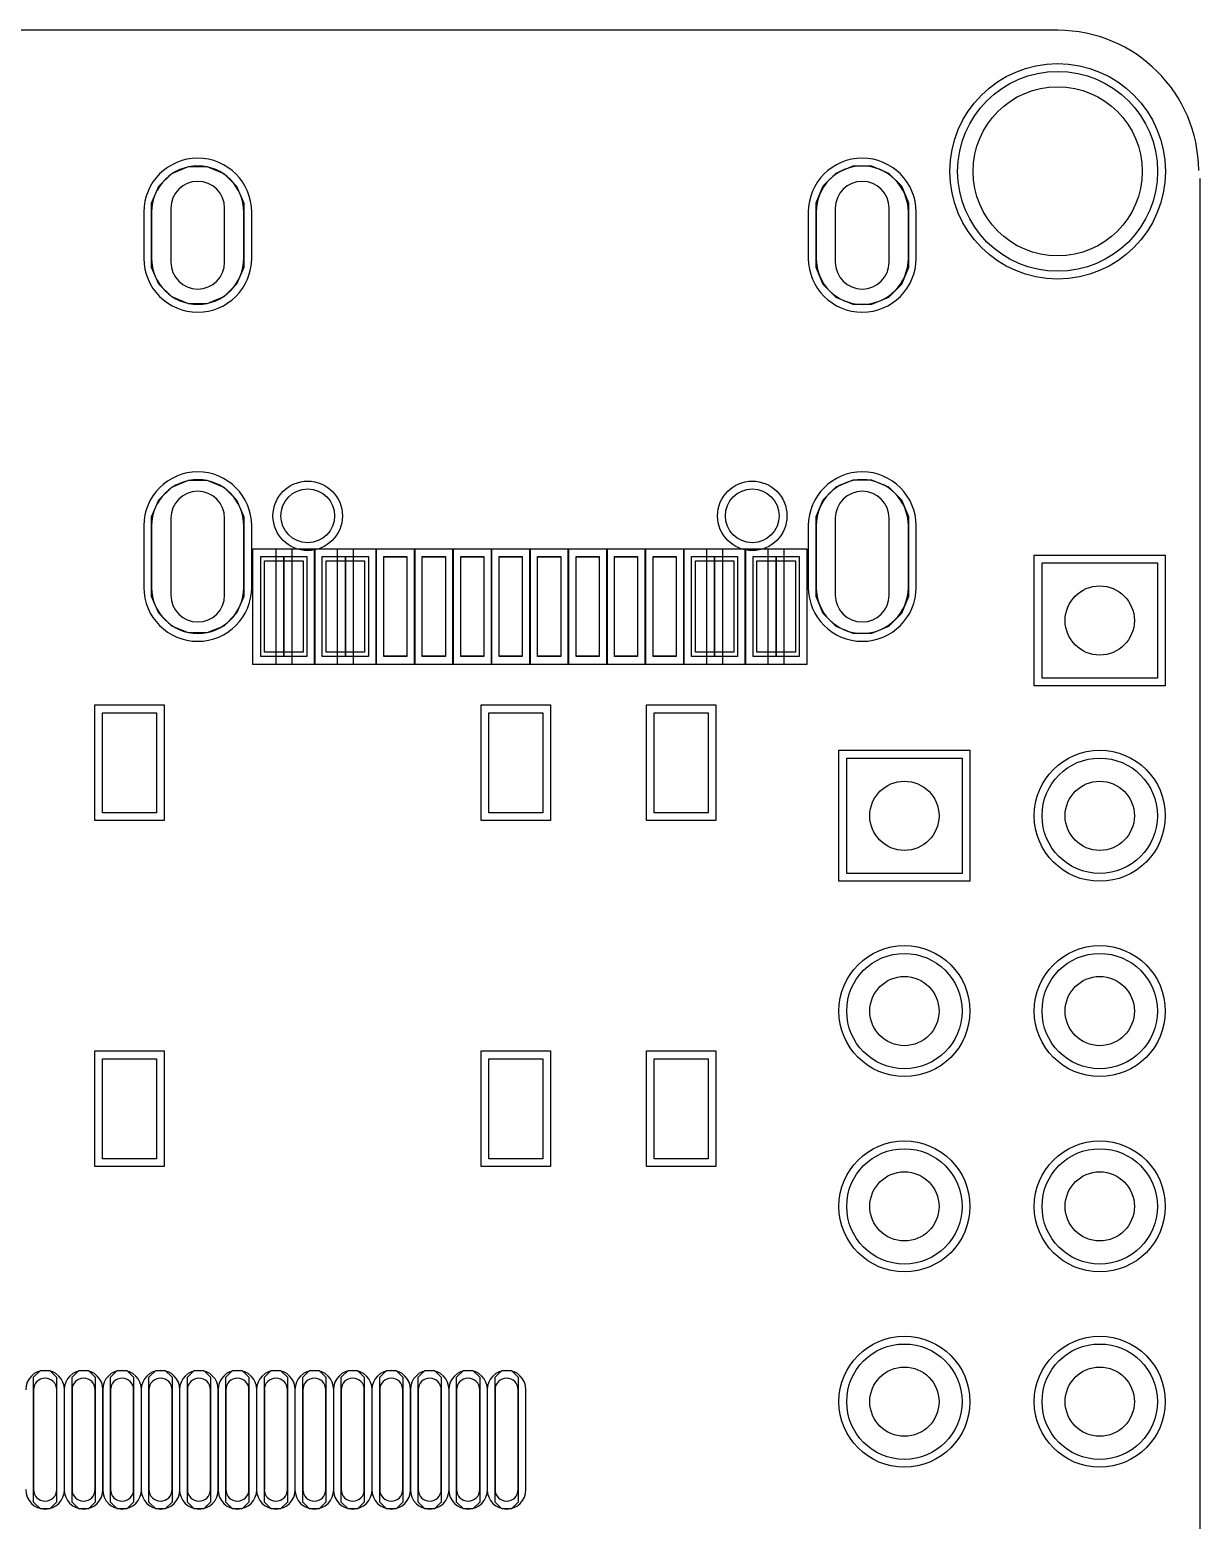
# Model space of a CAD drawing. Header units: millimetres. Extents: x -0.08 to 1.1, y 0 to 1.74.
# Drawn here: x 0.499 to 1.098, y 0.975 to 1.738 of the extents above; entities that cross this region are included whole.
import ezdxf

# ---------------------------------------------------------------- set-up
doc = ezdxf.new("R2010")
doc.units = ezdxf.units.MM
doc.header["$MEASUREMENT"] = 0
for name, color, linetype in [('KeepOutLayer', 6, 'Continuous'), ('MultiLayer', 9, 'Continuous'), ('TopPaste', 8, 'Continuous'), ('TopSolder', 216, 'Continuous')]:
    doc.layers.add(name, color=color, linetype=linetype)

msp = doc.modelspace()

# ---------------------------------------------------------------- linework, layer by layer
at = {"layer": 'KeepOutLayer'}
for p, q in [((-0.01302, 1.73823), (1.0251, 1.73823)), ((1.09797, 0.12922), (1.09797, 1.66208))]:
    msp.add_line(p, q, dxfattribs=at)
msp.add_arc((1.025, 1.66576), 0.07222, 0.33962, 89.91591, dxfattribs=at)
at = {"layer": 'MultiLayer'}
for p, q in [((0.5612, 1.64487), (0.5612, 1.62125)), ((0.57104, 1.64684), (0.57104, 1.61928)), ((0.5986, 1.61928), (0.5986, 1.64684)), ((0.60844, 1.62125), (0.60844, 1.64487)), ((0.90136, 1.64487), (0.90136, 1.62125)), ((0.9112, 1.64684), (0.9112, 1.61928)), ((0.93876, 1.61928), (0.93876, 1.64684)), ((0.9486, 1.62125), (0.9486, 1.64487)), ((0.57104, 1.48818), (0.57104, 1.44881)), ((0.5986, 1.44881), (0.5986, 1.48818)), ((0.9112, 1.48818), (0.9112, 1.44881)), ((0.93876, 1.44881), (0.93876, 1.48818)), ((0.5612, 1.48424), (0.5612, 1.45275)), ((0.60844, 1.45275), (0.60844, 1.48424)), ((0.90136, 1.48424), (0.90136, 1.45275)), ((0.9486, 1.45275), (0.9486, 1.48424)), ((1.01703, 1.40624), (1.01703, 1.4653)), ((1.01703, 1.4653), (1.07609, 1.4653)), ((1.07609, 1.4653), (1.07609, 1.40624)), ((1.07609, 1.40624), (1.01703, 1.40624)), ((0.91703, 1.30624), (0.91703, 1.3653)), ((0.91703, 1.3653), (0.97609, 1.3653)), ((0.97609, 1.3653), (0.97609, 1.30624)), ((0.97609, 1.30624), (0.91703, 1.30624))]:
    msp.add_line(p, q, dxfattribs=at)
for centre, radius in [((1.025, 1.66576), 0.05118), ((1.025, 1.66576), 0.04331), ((0.64112, 1.48936), 0.01378), ((0.64112, 1.48936), 0.01378), ((0.86868, 1.48936), 0.01378), ((0.86868, 1.48936), 0.01378), ((1.04656, 1.43577), 0.01772), ((1.04656, 1.33577), 0.02953), ((0.94656, 1.33577), 0.01772), ((1.04656, 1.33577), 0.01772), ((0.94656, 1.23577), 0.02953), ((1.04656, 1.23577), 0.02953), ((0.94656, 1.23577), 0.01772), ((1.04656, 1.23577), 0.01772), ((0.94656, 1.13577), 0.02953), ((1.04656, 1.13577), 0.02953), ((0.94656, 1.13577), 0.01772), ((1.04656, 1.13577), 0.01772), ((0.94656, 1.03577), 0.02953), ((1.04656, 1.03577), 0.02953), ((0.94656, 1.03577), 0.01772), ((1.04656, 1.03577), 0.01772)]:
    msp.add_circle(centre, radius, dxfattribs=at)
for centre, radius, start, end in [((0.58482, 1.64487), 0.02362, 0, 180), ((0.92498, 1.64487), 0.02362, 0, 180), ((0.58482, 1.64684), 0.01378, 0, 180), ((0.92498, 1.64684), 0.01378, 0, 180), ((0.58482, 1.62125), 0.02362, 180, 0), ((0.58482, 1.61928), 0.01378, 180, 0), ((0.92498, 1.62125), 0.02362, 180, 0), ((0.92498, 1.61928), 0.01378, 180, 0), ((0.58482, 1.48424), 0.02362, 0, 180), ((0.92498, 1.48424), 0.02362, 0, 180), ((0.58482, 1.48818), 0.01378, 0, 180), ((0.92498, 1.48818), 0.01378, 0, 180), ((0.58482, 1.45275), 0.02362, 180, 0), ((0.92498, 1.45275), 0.02362, 180, 0), ((0.58482, 1.44881), 0.01378, 180, 0), ((0.92498, 1.44881), 0.01378, 180, 0)]:
    msp.add_arc(centre, radius, start, end, dxfattribs=at)
at = {"layer": 'TopPaste'}
for p, q in [((0.56488, 1.65813), (0.57151, 1.66469)), ((0.57151, 1.66469), (0.58014, 1.66823)), ((0.58014, 1.66823), (0.58947, 1.66823)), ((0.58947, 1.66823), (0.5981, 1.66469)), ((0.5981, 1.66469), (0.60473, 1.65813)), ((0.90494, 1.65826), (0.91158, 1.6649)), ((0.91158, 1.6649), (0.92027, 1.6685)), ((0.92027, 1.6685), (0.92966, 1.6685)), ((0.92966, 1.6685), (0.93835, 1.6649)), ((0.93835, 1.6649), (0.94499, 1.65826)), ((0.56124, 1.64954), (0.56488, 1.65813)), ((0.60473, 1.65813), (0.60837, 1.64954)), ((0.90134, 1.64958), (0.90494, 1.65826)), ((0.94499, 1.65826), (0.94859, 1.64958)), ((0.56118, 1.64488), (0.56124, 1.64954)), ((0.60837, 1.64954), (0.60843, 1.64488)), ((0.90134, 1.64488), (0.90134, 1.64958)), ((0.94859, 1.64958), (0.94859, 1.64488)), ((0.56118, 1.62126), (0.56118, 1.64488)), ((0.60843, 1.64488), (0.60843, 1.62126)), ((0.60843, 1.64488), (0.60843, 1.64488)), ((0.90134, 1.62126), (0.90134, 1.64488)), ((0.94859, 1.64488), (0.94859, 1.62126)), ((0.94859, 1.64488), (0.94859, 1.64488)), ((0.56124, 1.61659), (0.56118, 1.62126)), ((0.56118, 1.62126), (0.56118, 1.62126)), ((0.60843, 1.62126), (0.60837, 1.61659)), ((0.90134, 1.61656), (0.90134, 1.62126)), ((0.90134, 1.62126), (0.90134, 1.62126)), ((0.94859, 1.62126), (0.94859, 1.61656)), ((0.56488, 1.608), (0.56124, 1.61659)), ((0.60837, 1.61659), (0.60473, 1.608)), ((0.90494, 1.60787), (0.90134, 1.61656)), ((0.94859, 1.61656), (0.94499, 1.60787)), ((0.57151, 1.60145), (0.56488, 1.608)), ((0.60473, 1.608), (0.5981, 1.60145)), ((0.91158, 1.60123), (0.90494, 1.60787)), ((0.94499, 1.60787), (0.93835, 1.60123)), ((0.58014, 1.5979), (0.57151, 1.60145)), ((0.58947, 1.5979), (0.58014, 1.5979)), ((0.5981, 1.60145), (0.58947, 1.5979)), ((0.92027, 1.59763), (0.91158, 1.60123)), ((0.92966, 1.59763), (0.92027, 1.59763)), ((0.93835, 1.60123), (0.92966, 1.59763)), ((0.56488, 1.4975), (0.57151, 1.50405)), ((0.57151, 1.50405), (0.58014, 1.5076)), ((0.58014, 1.5076), (0.58947, 1.5076)), ((0.58947, 1.5076), (0.5981, 1.50405)), ((0.5981, 1.50405), (0.60473, 1.4975)), ((0.90494, 1.49763), (0.91158, 1.50427)), ((0.91158, 1.50427), (0.92027, 1.50787)), ((0.92027, 1.50787), (0.92966, 1.50787)), ((0.92966, 1.50787), (0.93835, 1.50427)), ((0.93835, 1.50427), (0.94499, 1.49763)), ((0.56124, 1.48891), (0.56488, 1.4975)), ((0.60473, 1.4975), (0.60837, 1.48891)), ((0.90134, 1.48894), (0.90494, 1.49763)), ((0.94499, 1.49763), (0.94859, 1.48894)), ((0.56118, 1.48424), (0.56124, 1.48891)), ((0.60837, 1.48891), (0.60843, 1.48424)), ((0.90134, 1.48424), (0.90134, 1.48894)), ((0.94859, 1.48894), (0.94859, 1.48424)), ((0.56118, 1.45274), (0.56118, 1.48424)), ((0.60843, 1.48424), (0.60843, 1.45274)), ((0.60843, 1.48424), (0.60843, 1.48424)), ((0.90134, 1.45274), (0.90134, 1.48424)), ((0.94859, 1.48424), (0.94859, 1.45274)), ((0.94859, 1.48424), (0.94859, 1.48424)), ((0.6171, 1.4173), (0.6171, 1.46849)), ((0.6171, 1.46849), (0.62891, 1.46849)), ((0.61906, 1.41948), (0.61906, 1.46633)), ((0.61906, 1.46633), (0.63875, 1.46633)), ((0.62891, 1.41731), (0.62891, 1.46849)), ((0.62891, 1.46849), (0.64072, 1.46849)), ((0.62891, 1.46849), (0.62891, 1.4173)), ((0.63875, 1.46633), (0.63875, 1.41948)), ((0.64072, 1.46849), (0.64072, 1.41731)), ((0.64859, 1.41731), (0.64859, 1.46849)), ((0.64859, 1.46849), (0.6604, 1.46849)), ((0.65056, 1.41949), (0.65056, 1.46634)), ((0.65056, 1.46634), (0.67025, 1.46634)), ((0.6604, 1.46849), (0.6604, 1.41731)), ((0.66041, 1.41731), (0.66041, 1.46849)), ((0.66041, 1.46849), (0.67222, 1.46849)), ((0.67025, 1.46634), (0.67025, 1.41949)), ((0.67222, 1.46849), (0.67222, 1.41731)), ((0.68009, 1.41731), (0.68009, 1.46849)), ((0.68009, 1.46849), (0.6919, 1.46849)), ((0.68009, 1.41751), (0.68009, 1.4683)), ((0.68009, 1.4683), (0.6919, 1.4683)), ((0.6919, 1.46849), (0.6919, 1.41731)), ((0.6919, 1.4683), (0.6919, 1.41751)), ((0.69979, 1.41731), (0.69979, 1.46849)), ((0.69979, 1.46849), (0.7116, 1.46849)), ((0.69979, 1.41751), (0.69979, 1.4683)), ((0.69979, 1.4683), (0.7116, 1.4683)), ((0.7116, 1.46849), (0.7116, 1.41731)), ((0.7116, 1.4683), (0.7116, 1.41751)), ((0.71946, 1.41731), (0.71946, 1.46849)), ((0.71946, 1.46849), (0.73127, 1.46849)), ((0.71946, 1.41751), (0.71946, 1.4683)), ((0.71946, 1.4683), (0.73127, 1.4683)), ((0.73127, 1.46849), (0.73127, 1.41731)), ((0.73127, 1.4683), (0.73127, 1.41751)), ((0.73915, 1.4173), (0.73915, 1.46849)), ((0.73915, 1.46849), (0.75096, 1.46849)), ((0.73915, 1.41751), (0.73915, 1.4683)), ((0.73915, 1.4683), (0.75096, 1.4683)), ((0.75096, 1.46849), (0.75096, 1.4173)), ((0.75096, 1.4683), (0.75096, 1.41751)), ((0.75883, 1.41731), (0.75883, 1.46849)), ((0.75883, 1.46849), (0.77064, 1.46849)), ((0.75883, 1.41751), (0.75883, 1.4683)), ((0.75883, 1.4683), (0.77064, 1.4683)), ((0.77064, 1.46849), (0.77064, 1.41731)), ((0.77064, 1.4683), (0.77064, 1.41751)), ((0.77852, 1.4173), (0.77852, 1.46849)), ((0.77852, 1.46849), (0.79033, 1.46849)), ((0.77852, 1.41751), (0.77852, 1.4683)), ((0.77852, 1.4683), (0.79033, 1.4683)), ((0.79033, 1.46849), (0.79033, 1.4173)), ((0.79033, 1.4683), (0.79033, 1.41751)), ((0.7982, 1.41731), (0.7982, 1.46849)), ((0.7982, 1.46849), (0.81001, 1.46849)), ((0.7982, 1.41751), (0.7982, 1.4683)), ((0.7982, 1.4683), (0.81001, 1.4683)), ((0.81001, 1.46849), (0.81001, 1.41731)), ((0.81001, 1.4683), (0.81001, 1.41751)), ((0.81789, 1.41731), (0.81789, 1.46849)), ((0.81789, 1.46849), (0.8297, 1.46849)), ((0.81789, 1.41751), (0.81789, 1.4683)), ((0.81789, 1.4683), (0.8297, 1.4683)), ((0.8297, 1.46849), (0.8297, 1.41731)), ((0.8297, 1.4683), (0.8297, 1.41751)), ((0.83757, 1.4173), (0.83757, 1.46848)), ((0.83757, 1.46848), (0.84938, 1.46848)), ((0.83954, 1.41948), (0.83954, 1.46633)), ((0.83954, 1.46633), (0.85923, 1.46633)), ((0.84938, 1.4173), (0.84938, 1.46848)), ((0.84938, 1.46848), (0.86119, 1.46848)), ((0.84938, 1.46848), (0.84938, 1.4173)), ((0.85923, 1.46633), (0.85923, 1.41948)), ((0.86119, 1.46848), (0.86119, 1.4173)), ((0.86907, 1.4173), (0.86907, 1.46849)), ((0.86907, 1.46849), (0.88088, 1.46849)), ((0.87104, 1.41948), (0.87104, 1.46633)), ((0.87104, 1.46633), (0.89073, 1.46633)), ((0.88088, 1.4173), (0.88088, 1.46849)), ((0.88088, 1.46849), (0.89269, 1.46849)), ((0.88088, 1.46849), (0.88088, 1.4173)), ((0.89073, 1.46633), (0.89073, 1.41948)), ((0.89269, 1.46849), (0.89269, 1.4173)), ((0.56124, 1.44808), (0.56118, 1.45274)), ((0.56118, 1.45274), (0.56118, 1.45274)), ((0.60843, 1.45274), (0.60837, 1.44808)), ((0.90134, 1.44805), (0.90134, 1.45274)), ((0.90134, 1.45274), (0.90134, 1.45274)), ((0.94859, 1.45274), (0.94859, 1.44805)), ((0.56488, 1.43949), (0.56124, 1.44808)), ((0.60837, 1.44808), (0.60473, 1.43949)), ((0.90494, 1.43936), (0.90134, 1.44805)), ((0.94859, 1.44805), (0.94499, 1.43936)), ((0.57151, 1.43293), (0.56488, 1.43949)), ((0.60473, 1.43949), (0.5981, 1.43293)), ((0.91158, 1.43272), (0.90494, 1.43936)), ((0.94499, 1.43936), (0.93835, 1.43272)), ((0.58014, 1.42939), (0.57151, 1.43293)), ((0.58947, 1.42939), (0.58014, 1.42939)), ((0.5981, 1.43293), (0.58947, 1.42939)), ((0.92027, 1.42912), (0.91158, 1.43272)), ((0.92966, 1.42912), (0.92027, 1.42912)), ((0.93835, 1.43272), (0.92966, 1.42912)), ((0.63875, 1.41948), (0.61906, 1.41948)), ((0.67025, 1.41949), (0.65056, 1.41949)), ((0.85923, 1.41948), (0.83954, 1.41948)), ((0.89073, 1.41948), (0.87104, 1.41948)), ((0.62891, 1.4173), (0.6171, 1.4173)), ((0.64072, 1.41731), (0.62891, 1.41731)), ((0.6604, 1.41731), (0.64859, 1.41731)), ((0.67222, 1.41731), (0.66041, 1.41731)), ((0.6919, 1.41751), (0.68009, 1.41751)), ((0.6919, 1.41731), (0.68009, 1.41731)), ((0.7116, 1.41751), (0.69979, 1.41751)), ((0.7116, 1.41731), (0.69979, 1.41731)), ((0.73127, 1.41751), (0.71946, 1.41751)), ((0.73127, 1.41731), (0.71946, 1.41731)), ((0.75096, 1.41751), (0.73915, 1.41751)), ((0.75096, 1.4173), (0.73915, 1.4173)), ((0.77064, 1.41751), (0.75883, 1.41751)), ((0.77064, 1.41731), (0.75883, 1.41731)), ((0.79033, 1.41751), (0.77852, 1.41751)), ((0.79033, 1.4173), (0.77852, 1.4173)), ((0.81001, 1.41751), (0.7982, 1.41751)), ((0.81001, 1.41731), (0.7982, 1.41731)), ((0.8297, 1.41751), (0.81789, 1.41751)), ((0.8297, 1.41731), (0.81789, 1.41731)), ((0.84938, 1.4173), (0.83757, 1.4173)), ((0.86119, 1.4173), (0.84938, 1.4173)), ((0.88088, 1.4173), (0.86907, 1.4173)), ((0.89269, 1.4173), (0.88088, 1.4173)), ((0.53608, 1.33735), (0.53608, 1.38853)), ((0.53608, 1.38853), (0.56364, 1.38853)), ((0.56364, 1.38853), (0.56364, 1.33735)), ((0.73386, 1.33735), (0.73386, 1.38853)), ((0.73386, 1.38853), (0.76142, 1.38853)), ((0.76142, 1.38853), (0.76142, 1.33735)), ((0.8185, 1.33735), (0.8185, 1.38853)), ((0.8185, 1.38853), (0.84606, 1.38853)), ((0.84606, 1.38853), (0.84606, 1.33735)), ((0.56364, 1.33735), (0.53608, 1.33735)), ((0.76142, 1.33735), (0.73386, 1.33735)), ((0.84606, 1.33735), (0.8185, 1.33735)), ((0.53608, 1.16018), (0.53608, 1.21136)), ((0.53608, 1.21136), (0.56364, 1.21136)), ((0.56364, 1.21136), (0.56364, 1.16018)), ((0.73386, 1.16018), (0.73386, 1.21136)), ((0.73386, 1.21136), (0.76142, 1.21136)), ((0.76142, 1.21136), (0.76142, 1.16018)), ((0.8185, 1.16018), (0.8185, 1.21136)), ((0.8185, 1.21136), (0.84606, 1.21136)), ((0.84606, 1.21136), (0.84606, 1.16018)), ((0.56364, 1.16018), (0.53608, 1.16018)), ((0.76142, 1.16018), (0.73386, 1.16018)), ((0.84606, 1.16018), (0.8185, 1.16018)), ((0.5008, 1.04828), (0.50426, 1.05174)), ((0.5008, 1.04584), (0.5008, 1.04828)), ((0.5008, 0.98678), (0.5008, 1.04584)), ((0.50426, 1.05174), (0.50915, 1.05174)), ((0.50915, 1.05174), (0.51261, 1.04828)), ((0.51261, 1.04828), (0.51261, 1.04584)), ((0.51261, 1.04584), (0.51261, 0.98678)), ((0.51261, 1.04584), (0.51261, 1.04584)), ((0.52049, 1.04828), (0.52395, 1.05174)), ((0.52049, 1.04584), (0.52049, 1.04828)), ((0.52049, 0.98678), (0.52049, 1.04584)), ((0.52395, 1.05174), (0.52884, 1.05174)), ((0.52884, 1.05174), (0.5323, 1.04828)), ((0.5323, 1.04828), (0.5323, 1.04584)), ((0.5323, 1.04584), (0.5323, 0.98678)), ((0.5323, 1.04584), (0.5323, 1.04584)), ((0.54018, 1.04828), (0.54364, 1.05174)), ((0.54018, 1.04584), (0.54018, 1.04828)), ((0.54018, 0.98678), (0.54018, 1.04584)), ((0.54364, 1.05174), (0.54853, 1.05174)), ((0.54853, 1.05174), (0.55199, 1.04828)), ((0.55199, 1.04828), (0.55199, 1.04584)), ((0.55199, 1.04584), (0.55199, 0.98678)), ((0.55199, 1.04584), (0.55199, 1.04584)), ((0.55986, 1.04828), (0.56332, 1.05174)), ((0.55986, 1.04584), (0.55986, 1.04828)), ((0.55986, 0.98678), (0.55986, 1.04584)), ((0.56332, 1.05174), (0.56821, 1.05174)), ((0.56821, 1.05174), (0.57167, 1.04828)), ((0.57167, 1.04828), (0.57167, 1.04584)), ((0.57167, 1.04584), (0.57167, 0.98678)), ((0.57167, 1.04584), (0.57167, 1.04584)), ((0.57955, 1.04828), (0.58301, 1.05174)), ((0.57955, 1.04584), (0.57955, 1.04828)), ((0.57955, 0.98678), (0.57955, 1.04584)), ((0.58301, 1.05174), (0.5879, 1.05174)), ((0.5879, 1.05174), (0.59136, 1.04828)), ((0.59136, 1.04828), (0.59136, 1.04584)), ((0.59136, 1.04584), (0.59136, 0.98678)), ((0.59136, 1.04584), (0.59136, 1.04584)), ((0.59923, 1.04828), (0.60269, 1.05174)), ((0.59923, 1.04584), (0.59923, 1.04828)), ((0.59923, 0.98678), (0.59923, 1.04584)), ((0.60269, 1.05174), (0.60758, 1.05174)), ((0.60758, 1.05174), (0.61104, 1.04828)), ((0.61104, 1.04828), (0.61104, 1.04584)), ((0.61104, 1.04584), (0.61104, 0.98678)), ((0.61104, 1.04584), (0.61104, 1.04584)), ((0.61892, 1.04828), (0.62238, 1.05174)), ((0.61892, 1.04584), (0.61892, 1.04828)), ((0.61892, 0.98678), (0.61892, 1.04584)), ((0.62238, 1.05174), (0.62727, 1.05174)), ((0.62727, 1.05174), (0.63073, 1.04828)), ((0.63073, 1.04828), (0.63073, 1.04584)), ((0.63073, 1.04584), (0.63073, 0.98678)), ((0.63073, 1.04584), (0.63073, 1.04584)), ((0.6386, 1.04828), (0.64206, 1.05174)), ((0.6386, 1.04584), (0.6386, 1.04828)), ((0.6386, 0.98678), (0.6386, 1.04584)), ((0.64206, 1.05174), (0.64695, 1.05174)), ((0.64695, 1.05174), (0.65041, 1.04828)), ((0.65041, 1.04828), (0.65041, 1.04584)), ((0.65041, 1.04584), (0.65041, 0.98678)), ((0.65041, 1.04584), (0.65041, 1.04584)), ((0.65829, 1.04828), (0.66175, 1.05174)), ((0.65829, 1.04584), (0.65829, 1.04828)), ((0.65829, 0.98678), (0.65829, 1.04584)), ((0.66175, 1.05174), (0.66664, 1.05174)), ((0.66664, 1.05174), (0.6701, 1.04828)), ((0.6701, 1.04828), (0.6701, 1.04584)), ((0.6701, 1.04584), (0.6701, 0.98678)), ((0.6701, 1.04584), (0.6701, 1.04584)), ((0.67798, 1.04828), (0.68144, 1.05174)), ((0.67798, 1.04584), (0.67798, 1.04828)), ((0.67798, 0.98678), (0.67798, 1.04584)), ((0.68144, 1.05174), (0.68633, 1.05174)), ((0.68633, 1.05174), (0.68979, 1.04828)), ((0.68979, 1.04828), (0.68979, 1.04584)), ((0.68979, 1.04584), (0.68979, 0.98678)), ((0.68979, 1.04584), (0.68979, 1.04584)), ((0.69766, 1.04828), (0.70112, 1.05174)), ((0.69766, 1.04584), (0.69766, 1.04828)), ((0.69766, 0.98678), (0.69766, 1.04584)), ((0.70112, 1.05174), (0.70601, 1.05174)), ((0.70601, 1.05174), (0.70947, 1.04828)), ((0.70947, 1.04828), (0.70947, 1.04584)), ((0.70947, 1.04584), (0.70947, 0.98678)), ((0.70947, 1.04584), (0.70947, 1.04584)), ((0.71735, 1.04828), (0.72081, 1.05174)), ((0.71735, 1.04584), (0.71735, 1.04828)), ((0.71735, 0.98678), (0.71735, 1.04584)), ((0.72081, 1.05174), (0.7257, 1.05174)), ((0.7257, 1.05174), (0.72916, 1.04828)), ((0.72916, 1.04828), (0.72916, 1.04584)), ((0.72916, 1.04584), (0.72916, 0.98678)), ((0.72916, 1.04584), (0.72916, 1.04584)), ((0.73703, 1.04828), (0.74049, 1.05174)), ((0.73703, 1.04584), (0.73703, 1.04828)), ((0.73703, 0.98678), (0.73703, 1.04584)), ((0.74049, 1.05174), (0.74538, 1.05174)), ((0.74538, 1.05174), (0.74884, 1.04828)), ((0.74884, 1.04828), (0.74884, 1.04584)), ((0.74884, 1.04584), (0.74884, 0.98678)), ((0.74884, 1.04584), (0.74884, 1.04584)), ((0.50081, 1.0419), (0.50081, 0.99072)), ((0.51262, 0.99072), (0.51262, 1.0419)), ((0.5205, 1.0419), (0.5205, 0.99072)), ((0.53231, 0.99072), (0.53231, 1.0419)), ((0.54018, 1.0419), (0.54018, 0.99072)), ((0.55199, 0.99072), (0.55199, 1.0419)), ((0.55987, 1.0419), (0.55987, 0.99072)), ((0.57168, 0.99072), (0.57168, 1.0419)), ((0.57955, 1.0419), (0.57955, 0.99072)), ((0.59136, 0.99072), (0.59136, 1.0419)), ((0.59924, 1.0419), (0.59924, 0.99072)), ((0.61105, 0.99072), (0.61105, 1.0419)), ((0.61892, 1.0419), (0.61892, 0.99072)), ((0.63073, 0.99072), (0.63073, 1.0419)), ((0.63861, 1.0419), (0.63861, 0.99072)), ((0.65042, 0.99072), (0.65042, 1.0419)), ((0.65829, 1.0419), (0.65829, 0.99072)), ((0.6701, 0.99072), (0.6701, 1.0419)), ((0.67798, 1.0419), (0.67798, 0.99072)), ((0.68979, 0.99072), (0.68979, 1.0419)), ((0.69766, 1.0419), (0.69766, 0.99072)), ((0.70947, 0.99072), (0.70947, 1.0419)), ((0.71735, 1.0419), (0.71735, 0.99072)), ((0.72916, 0.99072), (0.72916, 1.0419)), ((0.73703, 1.0419), (0.73703, 0.99072)), ((0.74884, 0.99072), (0.74884, 1.0419)), ((0.5008, 0.98434), (0.5008, 0.98678)), ((0.5008, 0.98678), (0.5008, 0.98678)), ((0.51261, 0.98678), (0.51261, 0.98434)), ((0.52049, 0.98434), (0.52049, 0.98678)), ((0.52049, 0.98678), (0.52049, 0.98678)), ((0.5323, 0.98678), (0.5323, 0.98434)), ((0.54018, 0.98434), (0.54018, 0.98678)), ((0.54018, 0.98678), (0.54018, 0.98678)), ((0.55199, 0.98678), (0.55199, 0.98434)), ((0.55986, 0.98434), (0.55986, 0.98678)), ((0.55986, 0.98678), (0.55986, 0.98678)), ((0.57167, 0.98678), (0.57167, 0.98434)), ((0.57955, 0.98434), (0.57955, 0.98678)), ((0.57955, 0.98678), (0.57955, 0.98678)), ((0.59136, 0.98678), (0.59136, 0.98434)), ((0.59923, 0.98434), (0.59923, 0.98678)), ((0.59923, 0.98678), (0.59923, 0.98678)), ((0.61104, 0.98678), (0.61104, 0.98434)), ((0.61892, 0.98434), (0.61892, 0.98678)), ((0.61892, 0.98678), (0.61892, 0.98678)), ((0.63073, 0.98678), (0.63073, 0.98434)), ((0.6386, 0.98434), (0.6386, 0.98678)), ((0.6386, 0.98678), (0.6386, 0.98678)), ((0.65041, 0.98678), (0.65041, 0.98434)), ((0.65829, 0.98434), (0.65829, 0.98678)), ((0.65829, 0.98678), (0.65829, 0.98678)), ((0.6701, 0.98678), (0.6701, 0.98434)), ((0.67798, 0.98434), (0.67798, 0.98678)), ((0.67798, 0.98678), (0.67798, 0.98678)), ((0.68979, 0.98678), (0.68979, 0.98434)), ((0.69766, 0.98434), (0.69766, 0.98678)), ((0.69766, 0.98678), (0.69766, 0.98678)), ((0.70947, 0.98678), (0.70947, 0.98434)), ((0.71735, 0.98434), (0.71735, 0.98678)), ((0.71735, 0.98678), (0.71735, 0.98678)), ((0.72916, 0.98678), (0.72916, 0.98434)), ((0.73703, 0.98434), (0.73703, 0.98678)), ((0.73703, 0.98678), (0.73703, 0.98678)), ((0.74884, 0.98678), (0.74884, 0.98434)), ((0.50426, 0.98088), (0.5008, 0.98434)), ((0.50915, 0.98088), (0.50426, 0.98088)), ((0.51261, 0.98434), (0.50915, 0.98088)), ((0.52395, 0.98088), (0.52049, 0.98434)), ((0.52884, 0.98088), (0.52395, 0.98088)), ((0.5323, 0.98434), (0.52884, 0.98088)), ((0.54364, 0.98088), (0.54018, 0.98434)), ((0.54853, 0.98088), (0.54364, 0.98088)), ((0.55199, 0.98434), (0.54853, 0.98088)), ((0.56332, 0.98088), (0.55986, 0.98434)), ((0.56821, 0.98088), (0.56332, 0.98088)), ((0.57167, 0.98434), (0.56821, 0.98088)), ((0.58301, 0.98088), (0.57955, 0.98434)), ((0.5879, 0.98088), (0.58301, 0.98088)), ((0.59136, 0.98434), (0.5879, 0.98088)), ((0.60269, 0.98088), (0.59923, 0.98434)), ((0.60758, 0.98088), (0.60269, 0.98088)), ((0.61104, 0.98434), (0.60758, 0.98088)), ((0.62238, 0.98088), (0.61892, 0.98434)), ((0.62727, 0.98088), (0.62238, 0.98088)), ((0.63073, 0.98434), (0.62727, 0.98088)), ((0.64206, 0.98088), (0.6386, 0.98434)), ((0.64695, 0.98088), (0.64206, 0.98088)), ((0.65041, 0.98434), (0.64695, 0.98088)), ((0.66175, 0.98088), (0.65829, 0.98434)), ((0.66664, 0.98088), (0.66175, 0.98088)), ((0.6701, 0.98434), (0.66664, 0.98088)), ((0.68144, 0.98088), (0.67798, 0.98434)), ((0.68633, 0.98088), (0.68144, 0.98088)), ((0.68979, 0.98434), (0.68633, 0.98088)), ((0.70112, 0.98088), (0.69766, 0.98434)), ((0.70601, 0.98088), (0.70112, 0.98088)), ((0.70947, 0.98434), (0.70601, 0.98088)), ((0.72081, 0.98088), (0.71735, 0.98434)), ((0.7257, 0.98088), (0.72081, 0.98088)), ((0.72916, 0.98434), (0.7257, 0.98088)), ((0.74049, 0.98088), (0.73703, 0.98434)), ((0.74538, 0.98088), (0.74049, 0.98088)), ((0.74884, 0.98434), (0.74538, 0.98088))]:
    msp.add_line(p, q, dxfattribs=at)
for centre, start, end in [((0.50671, 1.0419), 0, 180), ((0.5264, 1.0419), 0, 180), ((0.54608, 1.0419), 0, 180), ((0.56577, 1.0419), 0, 180), ((0.58545, 1.0419), 0, 180), ((0.60514, 1.0419), 0, 180), ((0.62482, 1.0419), 0, 180), ((0.64451, 1.0419), 0, 180), ((0.66419, 1.0419), 0, 180), ((0.68388, 1.0419), 0, 180), ((0.70356, 1.0419), 0, 180), ((0.72325, 1.0419), 0, 180), ((0.74293, 1.0419), 0, 180), ((0.50671, 0.99072), 180, 0), ((0.5264, 0.99072), 180, 0), ((0.54608, 0.99072), 180, 0), ((0.56577, 0.99072), 180, 0), ((0.58545, 0.99072), 180, 0), ((0.60514, 0.99072), 180, 0), ((0.62482, 0.99072), 180, 0), ((0.64451, 0.99072), 180, 0), ((0.66419, 0.99072), 180, 0), ((0.68388, 0.99072), 180, 0), ((0.70356, 0.99072), 180, 0), ((0.72325, 0.99072), 180, 0), ((0.74293, 0.99072), 180, 0)]:
    msp.add_arc(centre, 0.00591, start, end, dxfattribs=at)
at = {"layer": 'TopSolder'}
for p, q in [((0.5572, 1.64487), (0.5572, 1.62125)), ((0.57104, 1.64684), (0.57104, 1.61928)), ((0.5986, 1.61928), (0.5986, 1.64684)), ((0.61244, 1.62125), (0.61244, 1.64487)), ((0.89736, 1.64487), (0.89736, 1.62125)), ((0.9112, 1.64684), (0.9112, 1.61928)), ((0.93876, 1.61928), (0.93876, 1.64684)), ((0.9526, 1.62125), (0.9526, 1.64487)), ((0.57104, 1.48818), (0.57104, 1.44881)), ((0.5986, 1.44881), (0.5986, 1.48818)), ((0.9112, 1.48818), (0.9112, 1.44881)), ((0.93876, 1.44881), (0.93876, 1.48818)), ((0.5572, 1.48424), (0.5572, 1.45275)), ((0.61244, 1.45275), (0.61244, 1.48424)), ((0.89736, 1.48424), (0.89736, 1.45275)), ((0.9526, 1.45275), (0.9526, 1.48424)), ((0.6131, 1.4133), (0.6131, 1.47249)), ((0.6131, 1.47249), (0.63291, 1.47249)), ((0.62491, 1.41331), (0.62491, 1.47249)), ((0.62491, 1.47249), (0.64472, 1.47249)), ((0.63291, 1.47249), (0.63291, 1.4133)), ((0.64459, 1.41331), (0.64459, 1.47249)), ((0.64459, 1.47249), (0.6644, 1.47249)), ((0.64472, 1.47249), (0.64472, 1.41331)), ((0.65641, 1.41331), (0.65641, 1.47249)), ((0.65641, 1.47249), (0.67622, 1.47249)), ((0.6644, 1.47249), (0.6644, 1.41331)), ((0.67609, 1.41331), (0.67609, 1.47249)), ((0.67609, 1.47249), (0.6959, 1.47249)), ((0.67622, 1.47249), (0.67622, 1.41331)), ((0.69579, 1.41331), (0.69579, 1.47249)), ((0.69579, 1.47249), (0.7156, 1.47249)), ((0.6959, 1.47249), (0.6959, 1.41331)), ((0.71546, 1.41331), (0.71546, 1.47249)), ((0.71546, 1.47249), (0.73527, 1.47249)), ((0.7156, 1.47249), (0.7156, 1.41331)), ((0.73515, 1.4133), (0.73515, 1.47249)), ((0.73515, 1.47249), (0.75496, 1.47249)), ((0.73527, 1.47249), (0.73527, 1.41331)), ((0.75483, 1.41331), (0.75483, 1.47249)), ((0.75483, 1.47249), (0.77464, 1.47249)), ((0.75496, 1.47249), (0.75496, 1.4133)), ((0.77452, 1.4133), (0.77452, 1.47249)), ((0.77452, 1.47249), (0.79433, 1.47249)), ((0.77464, 1.47249), (0.77464, 1.41331)), ((0.7942, 1.41331), (0.7942, 1.47249)), ((0.7942, 1.47249), (0.81401, 1.47249)), ((0.79433, 1.47249), (0.79433, 1.4133)), ((0.81389, 1.41331), (0.81389, 1.47249)), ((0.81389, 1.47249), (0.8337, 1.47249)), ((0.81401, 1.47249), (0.81401, 1.41331)), ((0.83357, 1.4133), (0.83357, 1.47248)), ((0.83357, 1.47248), (0.85338, 1.47248)), ((0.8337, 1.47249), (0.8337, 1.41331)), ((0.84538, 1.4133), (0.84538, 1.47248)), ((0.84538, 1.47248), (0.86519, 1.47248)), ((0.85338, 1.47248), (0.85338, 1.4133)), ((0.86507, 1.4133), (0.86507, 1.47249)), ((0.86507, 1.47249), (0.88488, 1.47249)), ((0.86519, 1.47248), (0.86519, 1.4133)), ((0.87688, 1.4133), (0.87688, 1.47249)), ((0.87688, 1.47249), (0.89669, 1.47249)), ((0.88488, 1.47249), (0.88488, 1.4133)), ((0.89669, 1.47249), (0.89669, 1.4133)), ((1.01303, 1.40224), (1.01303, 1.4693)), ((1.01303, 1.4693), (1.08009, 1.4693)), ((1.08009, 1.4693), (1.08009, 1.40224)), ((0.63291, 1.4133), (0.6131, 1.4133)), ((0.64472, 1.41331), (0.62491, 1.41331)), ((0.6644, 1.41331), (0.64459, 1.41331)), ((0.67622, 1.41331), (0.65641, 1.41331)), ((0.6959, 1.41331), (0.67609, 1.41331)), ((0.7156, 1.41331), (0.69579, 1.41331)), ((0.73527, 1.41331), (0.71546, 1.41331)), ((0.75496, 1.4133), (0.73515, 1.4133)), ((0.77464, 1.41331), (0.75483, 1.41331)), ((0.79433, 1.4133), (0.77452, 1.4133)), ((0.81401, 1.41331), (0.7942, 1.41331)), ((0.8337, 1.41331), (0.81389, 1.41331)), ((0.85338, 1.4133), (0.83357, 1.4133)), ((0.86519, 1.4133), (0.84538, 1.4133)), ((0.88488, 1.4133), (0.86507, 1.4133)), ((0.89669, 1.4133), (0.87688, 1.4133)), ((1.08009, 1.40224), (1.01303, 1.40224)), ((0.53208, 1.33335), (0.53208, 1.39253)), ((0.53208, 1.39253), (0.56764, 1.39253)), ((0.56764, 1.39253), (0.56764, 1.33335)), ((0.72986, 1.33335), (0.72986, 1.39253)), ((0.72986, 1.39253), (0.76542, 1.39253)), ((0.76542, 1.39253), (0.76542, 1.33335)), ((0.8145, 1.33335), (0.8145, 1.39253)), ((0.8145, 1.39253), (0.85006, 1.39253)), ((0.85006, 1.39253), (0.85006, 1.33335)), ((0.91303, 1.30224), (0.91303, 1.3693)), ((0.91303, 1.3693), (0.98009, 1.3693)), ((0.98009, 1.3693), (0.98009, 1.30224)), ((0.56764, 1.33335), (0.53208, 1.33335)), ((0.76542, 1.33335), (0.72986, 1.33335)), ((0.85006, 1.33335), (0.8145, 1.33335)), ((0.98009, 1.30224), (0.91303, 1.30224)), ((0.53208, 1.15618), (0.53208, 1.21536)), ((0.53208, 1.21536), (0.56764, 1.21536)), ((0.56764, 1.21536), (0.56764, 1.15618)), ((0.72986, 1.15618), (0.72986, 1.21536)), ((0.72986, 1.21536), (0.76542, 1.21536)), ((0.76542, 1.21536), (0.76542, 1.15618)), ((0.8145, 1.15618), (0.8145, 1.21536)), ((0.8145, 1.21536), (0.85006, 1.21536)), ((0.85006, 1.21536), (0.85006, 1.15618)), ((0.56764, 1.15618), (0.53208, 1.15618)), ((0.76542, 1.15618), (0.72986, 1.15618)), ((0.85006, 1.15618), (0.8145, 1.15618)), ((0.5165, 1.0419), (0.5165, 0.99072)), ((0.51662, 0.99072), (0.51662, 1.0419)), ((0.53618, 1.0419), (0.53618, 0.99072)), ((0.53631, 0.99072), (0.53631, 1.0419)), ((0.55587, 1.0419), (0.55587, 0.99072)), ((0.55599, 0.99072), (0.55599, 1.0419)), ((0.57555, 1.0419), (0.57555, 0.99072)), ((0.57568, 0.99072), (0.57568, 1.0419)), ((0.59524, 1.0419), (0.59524, 0.99072)), ((0.59536, 0.99072), (0.59536, 1.0419)), ((0.61492, 1.0419), (0.61492, 0.99072)), ((0.61505, 0.99072), (0.61505, 1.0419)), ((0.63461, 1.0419), (0.63461, 0.99072)), ((0.63473, 0.99072), (0.63473, 1.0419)), ((0.65429, 1.0419), (0.65429, 0.99072)), ((0.65442, 0.99072), (0.65442, 1.0419)), ((0.67398, 1.0419), (0.67398, 0.99072)), ((0.6741, 0.99072), (0.6741, 1.0419)), ((0.69366, 1.0419), (0.69366, 0.99072)), ((0.69379, 0.99072), (0.69379, 1.0419)), ((0.71335, 1.0419), (0.71335, 0.99072)), ((0.71347, 0.99072), (0.71347, 1.0419)), ((0.73303, 1.0419), (0.73303, 0.99072)), ((0.73316, 0.99072), (0.73316, 1.0419)), ((0.75284, 0.99072), (0.75284, 1.0419))]:
    msp.add_line(p, q, dxfattribs=at)
for centre, radius in [((1.025, 1.66576), 0.05518), ((1.025, 1.66576), 0.04331), ((0.64112, 1.48936), 0.01778), ((0.86868, 1.48936), 0.01778), ((0.64112, 1.48936), 0.01378), ((0.86868, 1.48936), 0.01378), ((1.04656, 1.43577), 0.01772), ((1.04656, 1.33577), 0.03353), ((0.94656, 1.33577), 0.01772), ((1.04656, 1.33577), 0.01772), ((0.94656, 1.23577), 0.03353), ((1.04656, 1.23577), 0.03353), ((0.94656, 1.23577), 0.01772), ((1.04656, 1.23577), 0.01772), ((0.94656, 1.13577), 0.03353), ((1.04656, 1.13577), 0.03353), ((0.94656, 1.13577), 0.01772), ((1.04656, 1.13577), 0.01772), ((0.94656, 1.03577), 0.03353), ((1.04656, 1.03577), 0.03353), ((0.94656, 1.03577), 0.01772), ((1.04656, 1.03577), 0.01772)]:
    msp.add_circle(centre, radius, dxfattribs=at)
for centre, radius, start, end in [((0.58482, 1.64487), 0.02762, 0, 180), ((0.92498, 1.64487), 0.02762, 0, 180), ((0.58482, 1.64684), 0.01378, 0, 180), ((0.92498, 1.64684), 0.01378, 0, 180), ((0.58482, 1.62125), 0.02762, 180, 0), ((0.58482, 1.61928), 0.01378, 180, 0), ((0.92498, 1.62125), 0.02762, 180, 0), ((0.92498, 1.61928), 0.01378, 180, 0), ((0.58482, 1.48424), 0.02762, 0, 180), ((0.92498, 1.48424), 0.02762, 0, 180), ((0.58482, 1.48818), 0.01378, 0, 180), ((0.92498, 1.48818), 0.01378, 0, 180), ((0.58482, 1.45275), 0.02762, 180, 0), ((0.92498, 1.45275), 0.02762, 180, 0), ((0.58482, 1.44881), 0.01378, 180, 0), ((0.92498, 1.44881), 0.01378, 180, 0), ((0.50671, 1.0419), 0.00991, 0, 180), ((0.5264, 1.0419), 0.00991, 0, 180), ((0.54608, 1.0419), 0.00991, 0, 180), ((0.56577, 1.0419), 0.00991, 0, 180), ((0.58545, 1.0419), 0.00991, 0, 180), ((0.60514, 1.0419), 0.00991, 0, 180), ((0.62482, 1.0419), 0.00991, 0, 180), ((0.64451, 1.0419), 0.00991, 0, 180), ((0.66419, 1.0419), 0.00991, 0, 180), ((0.68388, 1.0419), 0.00991, 0, 180), ((0.70356, 1.0419), 0.00991, 0, 180), ((0.72325, 1.0419), 0.00991, 0, 180), ((0.74293, 1.0419), 0.00991, 0, 180), ((0.50671, 0.99072), 0.00991, 180, 0), ((0.5264, 0.99072), 0.00991, 180, 0), ((0.54608, 0.99072), 0.00991, 180, 0), ((0.56577, 0.99072), 0.00991, 180, 0), ((0.58545, 0.99072), 0.00991, 180, 0), ((0.60514, 0.99072), 0.00991, 180, 0), ((0.62482, 0.99072), 0.00991, 180, 0), ((0.64451, 0.99072), 0.00991, 180, 0), ((0.66419, 0.99072), 0.00991, 180, 0), ((0.68388, 0.99072), 0.00991, 180, 0), ((0.70356, 0.99072), 0.00991, 180, 0), ((0.72325, 0.99072), 0.00991, 180, 0), ((0.74293, 0.99072), 0.00991, 180, 0)]:
    msp.add_arc(centre, radius, start, end, dxfattribs=at)

doc.saveas('drawing.dxf')
